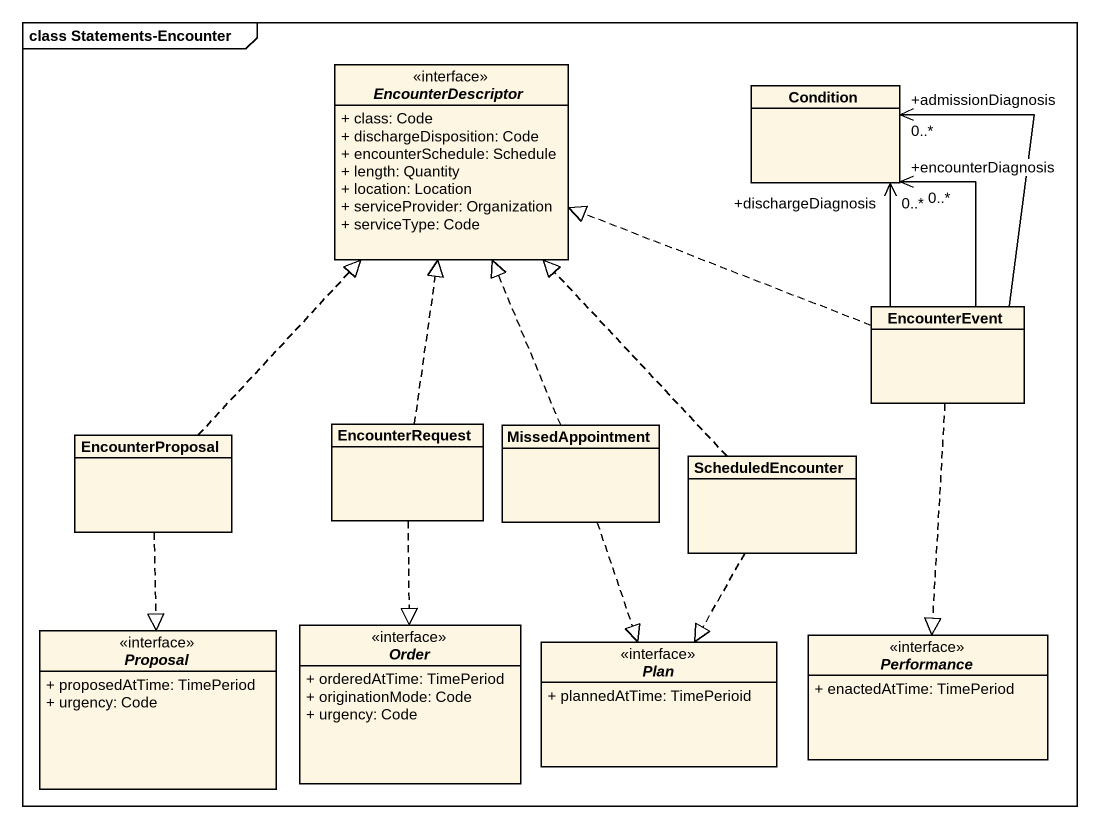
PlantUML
@startuml
mainframe class Statements-Encounter
hide circle
hide empty members
skinparam classAttributeIconSize 0
interface EncounterDescriptor {
  + class: Code
  + dischargeDisposition: Code
  + encounterSchedule: Schedule
  + length: Quantity
  + location: Location
  + serviceProvider: Organization
  + serviceType: Code
}
class Condition
class EncounterEvent
class EncounterProposal
class EncounterRequest
class MissedAppointment
class ScheduledEncounter
interface Proposal {
  + proposedAtTime: TimePeriod
  + urgency: Code
}
interface Order {
  + orderedAtTime: TimePeriod
  + originationMode: Code
  + urgency: Code
}
interface Performance {
  + enactedAtTime: TimePeriod
}
interface Plan {
  + plannedAtTime: TimePerioid
}
EncounterEvent .left.|> EncounterDescriptor
EncounterEvent -up-> "+admissionDiagnosis\n0..*" Condition
EncounterEvent -up-> "+dischargeDiagnosis\n0..*" Condition
EncounterEvent -up-> "+encounterDiagnosis\n0..*" Condition
EncounterEvent ..|> Performance
EncounterProposal .up.|> EncounterDescriptor
EncounterProposal ..|> Proposal
EncounterRequest .up.|> EncounterDescriptor
EncounterRequest ..|> Order
MissedAppointment .up.|> EncounterDescriptor
MissedAppointment ..|> Plan
ScheduledEncounter .up.|> EncounterDescriptor
ScheduledEncounter ..|> Plan
@enduml
